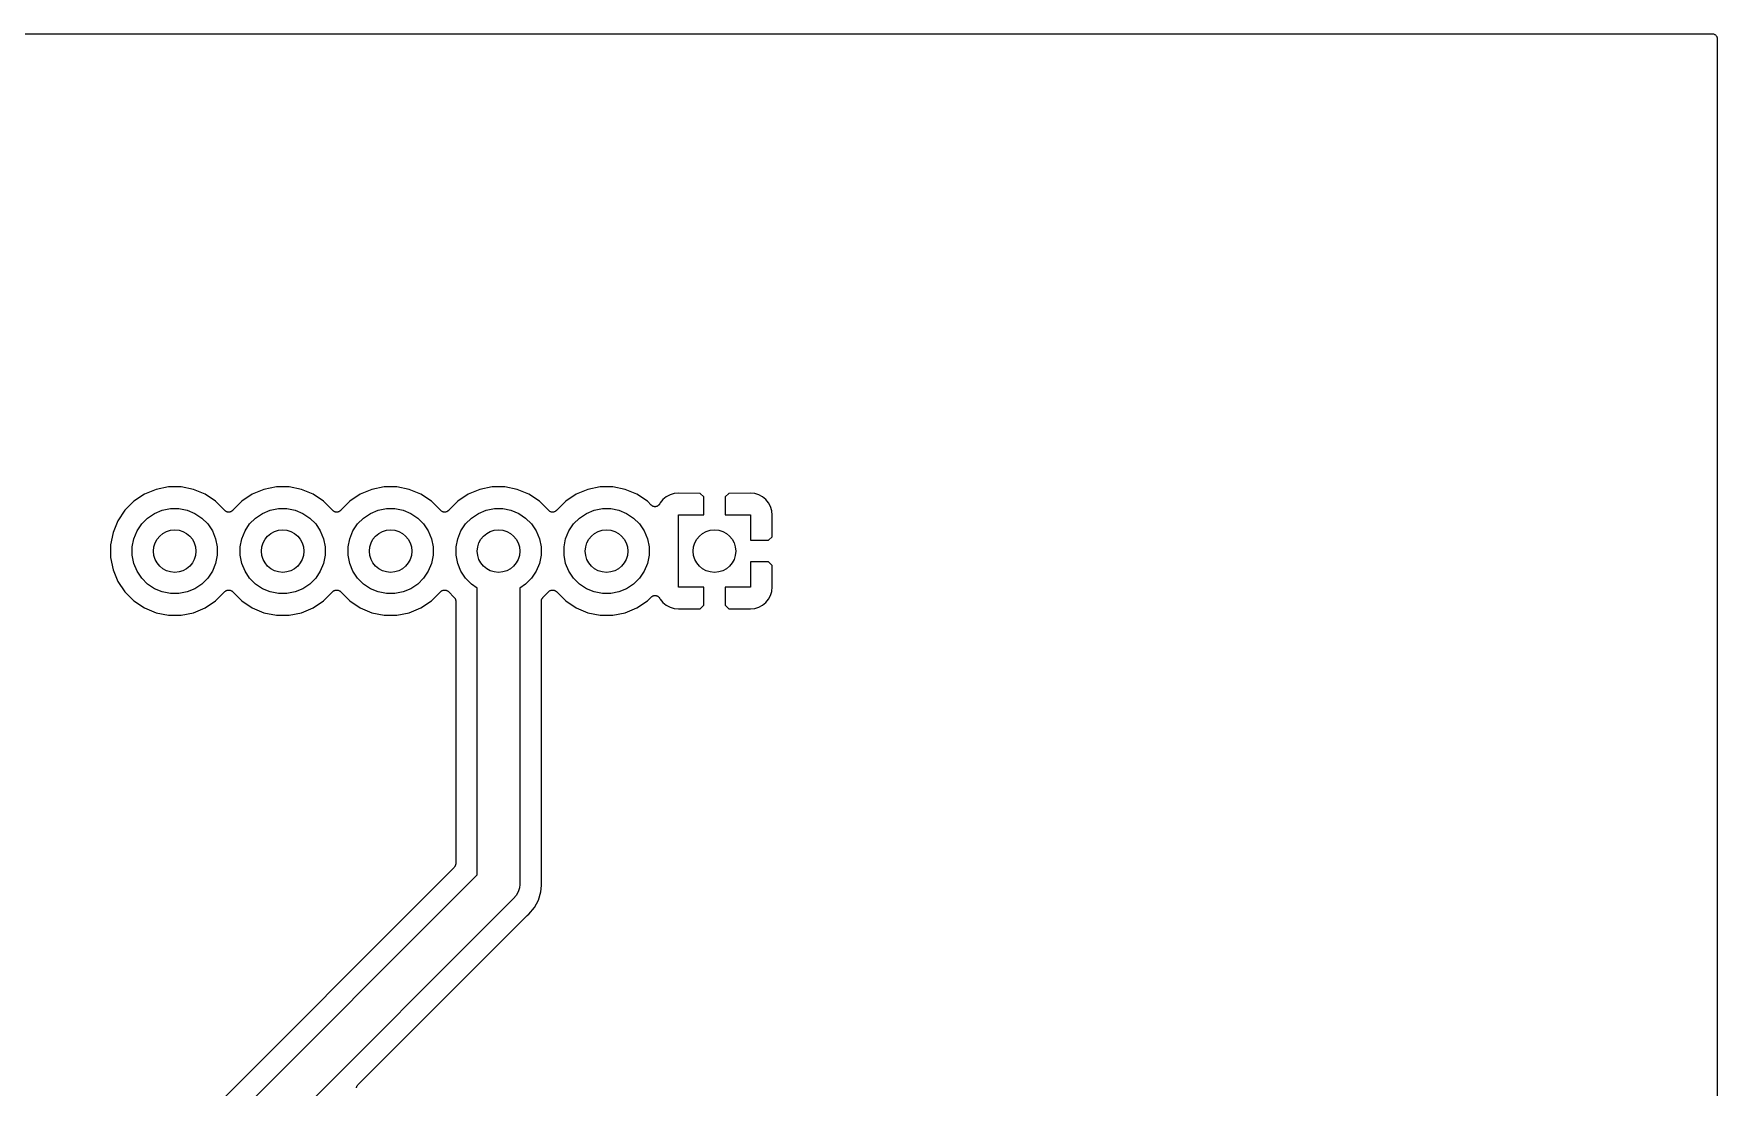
# Model space of a CAD drawing. Extents: x 191 to 259.8, y -137.9 to -38.6.
# Drawn here: x 220.2 to 259.82, y -63.41 to -38.63 of the extents above; entities that cross this region are included whole.
import ezdxf

# ---------------------------------------------------------------- set-up
doc = ezdxf.new("R2010")
doc.units = 0
doc.layers.add('BLACK', color=7, linetype='CONTINUOUS')

msp = doc.modelspace()

# ---------------------------------------------------------------- linework, layer by layer
at = {"layer": 'BLACK', "linetype": 'CONTINUOUS'}
for p, q in [((191.16, -38.633), (259.69, -38.633)), ((259.69, -38.633), (259.691, -38.633)), ((259.691, -38.633), (259.691, -38.633)), ((259.691, -38.633), (259.691, -38.633)), ((259.691, -38.633), (259.692, -38.633)), ((259.692, -38.633), (259.704, -38.6343)), ((259.704, -38.6343), (259.716, -38.6356)), ((259.716, -38.6356), (259.716, -38.6357)), ((259.716, -38.6357), (259.716, -38.6358)), ((259.716, -38.6358), (259.728, -38.6394)), ((259.728, -38.6394), (259.739, -38.6429)), ((259.739, -38.6429), (259.74, -38.6431)), ((259.74, -38.6431), (259.74, -38.6433)), ((259.74, -38.6433), (259.75, -38.649)), ((259.75, -38.649), (259.761, -38.6547)), ((259.761, -38.6547), (259.761, -38.655)), ((259.761, -38.655), (259.762, -38.6552)), ((259.762, -38.6552), (259.771, -38.6629)), ((259.771, -38.6629), (259.78, -38.6705)), ((259.78, -38.6705), (259.78, -38.6709)), ((259.78, -38.6709), (259.781, -38.6711)), ((259.781, -38.6711), (259.788, -38.6805)), ((259.788, -38.6805), (259.796, -38.6897)), ((259.796, -38.6897), (259.796, -38.6901)), ((259.796, -38.6901), (259.796, -38.6905)), ((259.796, -38.6905), (259.802, -38.7011)), ((259.802, -38.7011), (259.807, -38.7116)), ((259.807, -38.7116), (259.808, -38.712)), ((259.808, -38.712), (259.808, -38.7124)), ((259.808, -38.7124), (259.811, -38.7239)), ((259.811, -38.7239), (259.815, -38.7353)), ((259.815, -38.7353), (259.815, -38.7358)), ((259.815, -38.7358), (259.815, -38.7362)), ((259.815, -38.7362), (259.816, -38.7481)), ((259.816, -38.7481), (259.817, -38.76)), ((259.817, -38.76), (259.817, -137.77)), ((222.806, -49.4636), (222.559, -49.6287)), ((223.08, -49.35), (222.806, -49.4636)), ((223.371, -49.292), (223.08, -49.35)), ((223.669, -49.292), (223.371, -49.292)), ((223.96, -49.35), (223.669, -49.292)), ((224.234, -49.4636), (223.96, -49.35)), ((224.481, -49.6287), (224.234, -49.4636)), ((225.346, -49.4636), (225.099, -49.6287)), ((225.62, -49.35), (225.346, -49.4636)), ((225.911, -49.292), (225.62, -49.35)), ((226.209, -49.292), (225.911, -49.292)), ((226.5, -49.35), (226.209, -49.292)), ((226.774, -49.4636), (226.5, -49.35)), ((227.021, -49.6287), (226.774, -49.4636)), ((227.886, -49.4636), (227.639, -49.6287)), ((228.16, -49.35), (227.886, -49.4636)), ((228.451, -49.292), (228.16, -49.35)), ((228.749, -49.292), (228.451, -49.292)), ((229.04, -49.35), (228.749, -49.292)), ((229.314, -49.4636), (229.04, -49.35)), ((229.561, -49.6287), (229.314, -49.4636)), ((230.426, -49.4636), (230.179, -49.6287)), ((230.7, -49.35), (230.426, -49.4636)), ((230.991, -49.292), (230.7, -49.35)), ((231.289, -49.292), (230.991, -49.292)), ((231.58, -49.35), (231.289, -49.292)), ((231.854, -49.4636), (231.58, -49.35)), ((232.101, -49.6287), (231.854, -49.4636)), ((232.966, -49.4636), (232.719, -49.6287)), ((233.24, -49.35), (232.966, -49.4636)), ((233.531, -49.292), (233.24, -49.35)), ((233.829, -49.292), (233.531, -49.292)), ((234.12, -49.35), (233.829, -49.292)), ((234.394, -49.4636), (234.12, -49.35)), ((234.641, -49.6287), (234.394, -49.4636)), ((235.175, -49.4784), (235.086, -49.5256)), ((235.27, -49.4494), (235.175, -49.4784)), ((235.376, -49.439), (235.27, -49.4494)), ((235.881, -49.4417), (235.376, -49.439)), ((235.966, -49.5264), (235.881, -49.4417)), ((236.559, -49.4417), (236.474, -49.5264)), ((237.064, -49.439), (236.559, -49.4417)), ((237.17, -49.4493), (237.064, -49.439)), ((237.265, -49.4784), (237.17, -49.4493)), ((237.354, -49.5256), (237.265, -49.4784)), ((222.349, -49.8387), (222.184, -50.0857)), ((222.559, -49.6287), (222.349, -49.8387)), ((222.883, -50.0232), (223.046, -49.9138)), ((223.046, -49.9138), (223.228, -49.8384)), ((223.228, -49.8384), (223.422, -49.8)), ((223.422, -49.8), (223.618, -49.8)), ((223.618, -49.8), (223.812, -49.8384)), ((223.812, -49.8384), (223.994, -49.9138)), ((223.994, -49.9138), (224.157, -50.0232)), ((224.7, -49.8476), (224.481, -49.6287)), ((224.701, -49.848), (224.7, -49.8476)), ((224.701, -49.8485), (224.701, -49.848)), ((224.709, -49.8552), (224.701, -49.8485)), ((224.718, -49.8621), (224.709, -49.8552)), ((224.718, -49.8625), (224.718, -49.8621)), ((224.719, -49.8628), (224.718, -49.8625)), ((224.719, -49.863), (224.719, -49.8628)), ((224.719, -49.8633), (224.719, -49.863)), ((224.72, -49.8636), (224.719, -49.8633)), ((224.72, -49.864), (224.72, -49.8636)), ((224.73, -49.869), (224.72, -49.864)), ((224.739, -49.8742), (224.73, -49.869)), ((224.74, -49.8744), (224.739, -49.8742)), ((224.74, -49.8747), (224.74, -49.8744)), ((224.741, -49.8748), (224.74, -49.8747)), ((224.741, -49.875), (224.741, -49.8748)), ((224.742, -49.8752), (224.741, -49.875)), ((224.742, -49.8755), (224.742, -49.8752)), ((224.753, -49.8785), (224.742, -49.8755)), ((224.763, -49.8818), (224.753, -49.8785)), ((224.764, -49.8819), (224.763, -49.8818)), ((224.764, -49.8821), (224.764, -49.8819)), ((224.765, -49.8822), (224.764, -49.8821)), ((224.764, -49.8821), (224.764, -49.8821)), ((224.765, -49.8823), (224.765, -49.8822)), ((224.766, -49.8825), (224.765, -49.8823)), ((224.777, -49.8835), (224.766, -49.8825)), ((224.787, -49.8847), (224.777, -49.8835)), ((224.788, -49.8847), (224.787, -49.8847)), ((224.789, -49.8847), (224.788, -49.8847)), ((224.79, -49.8847), (224.789, -49.8847)), ((224.789, -49.8847), (224.789, -49.8847)), ((224.791, -49.8848), (224.79, -49.8847)), ((224.79, -49.8847), (224.79, -49.8847)), ((224.801, -49.8837), (224.791, -49.8848)), ((224.812, -49.8828), (224.801, -49.8837)), ((224.813, -49.8826), (224.812, -49.8828)), ((224.814, -49.8825), (224.813, -49.8826)), ((224.813, -49.8826), (224.813, -49.8826)), ((224.815, -49.8823), (224.814, -49.8824)), ((224.814, -49.8824), (224.814, -49.8825)), ((224.826, -49.879), (224.815, -49.8822)), ((224.815, -49.8822), (224.815, -49.8823)), ((224.836, -49.8762), (224.826, -49.879)), ((224.837, -49.8758), (224.836, -49.8762)), ((224.838, -49.8754), (224.837, -49.8757)), ((224.837, -49.8757), (224.837, -49.8758)), ((224.839, -49.8749), (224.838, -49.8751)), ((224.838, -49.8751), (224.838, -49.8753)), ((224.838, -49.8753), (224.838, -49.8754)), ((224.849, -49.8698), (224.839, -49.8749)), ((224.858, -49.865), (224.849, -49.8698)), ((224.859, -49.8645), (224.858, -49.865)), ((224.86, -49.8639), (224.859, -49.8643)), ((224.859, -49.8643), (224.859, -49.8645)), ((224.861, -49.8631), (224.86, -49.8634)), ((224.86, -49.8634), (224.86, -49.8638)), ((224.86, -49.8638), (224.86, -49.8639)), ((224.869, -49.8563), (224.861, -49.8631)), ((224.878, -49.8497), (224.869, -49.8563)), ((224.879, -49.8488), (224.878, -49.8492)), ((224.878, -49.8492), (224.878, -49.8497)), ((224.88, -49.8476), (224.879, -49.8488)), ((225.099, -49.6287), (224.88, -49.8473)), ((224.88, -49.8473), (224.88, -49.8473)), ((224.88, -49.8473), (224.88, -49.8473)), ((224.88, -49.8473), (224.88, -49.8476)), ((225.423, -50.0232), (225.586, -49.9138)), ((225.586, -49.9138), (225.768, -49.8384)), ((225.768, -49.8384), (225.962, -49.8)), ((225.962, -49.8), (226.158, -49.8)), ((226.158, -49.8), (226.352, -49.8384)), ((226.352, -49.8384), (226.534, -49.9138)), ((226.534, -49.9138), (226.697, -50.0232)), ((227.24, -49.8476), (227.021, -49.6287)), ((227.241, -49.848), (227.24, -49.8476)), ((227.241, -49.8485), (227.241, -49.848)), ((227.249, -49.8552), (227.241, -49.8485)), ((227.258, -49.8621), (227.249, -49.8552)), ((227.258, -49.8625), (227.258, -49.8621)), ((227.259, -49.8628), (227.258, -49.8625)), ((227.259, -49.863), (227.259, -49.8628)), ((227.259, -49.8633), (227.259, -49.863)), ((227.26, -49.8636), (227.259, -49.8633)), ((227.26, -49.864), (227.26, -49.8636)), ((227.27, -49.869), (227.26, -49.864)), ((227.279, -49.8742), (227.27, -49.869)), ((227.28, -49.8744), (227.279, -49.8742)), ((227.28, -49.8747), (227.28, -49.8744)), ((227.281, -49.8748), (227.28, -49.8747)), ((227.281, -49.875), (227.281, -49.8748)), ((227.282, -49.8752), (227.281, -49.875)), ((227.282, -49.8755), (227.282, -49.8752)), ((227.293, -49.8785), (227.282, -49.8755)), ((227.303, -49.8818), (227.293, -49.8785)), ((227.304, -49.8819), (227.303, -49.8818)), ((227.304, -49.8821), (227.304, -49.8819)), ((227.305, -49.8822), (227.304, -49.8821)), ((227.304, -49.8821), (227.304, -49.8821)), ((227.305, -49.8823), (227.305, -49.8822)), ((227.306, -49.8825), (227.305, -49.8823)), ((227.317, -49.8835), (227.306, -49.8825)), ((227.327, -49.8847), (227.317, -49.8835)), ((227.328, -49.8847), (227.327, -49.8847)), ((227.329, -49.8847), (227.328, -49.8847)), ((227.33, -49.8847), (227.329, -49.8847)), ((227.329, -49.8847), (227.329, -49.8847)), ((227.331, -49.8848), (227.33, -49.8847)), ((227.33, -49.8847), (227.33, -49.8847)), ((227.341, -49.8837), (227.331, -49.8848)), ((227.352, -49.8828), (227.341, -49.8837)), ((227.353, -49.8826), (227.352, -49.8828)), ((227.354, -49.8825), (227.353, -49.8826)), ((227.353, -49.8826), (227.353, -49.8826)), ((227.355, -49.8823), (227.354, -49.8824)), ((227.354, -49.8824), (227.354, -49.8825)), ((227.366, -49.879), (227.355, -49.8822)), ((227.355, -49.8822), (227.355, -49.8823)), ((227.376, -49.8762), (227.366, -49.879)), ((227.377, -49.8758), (227.376, -49.8762)), ((227.378, -49.8754), (227.377, -49.8757)), ((227.377, -49.8757), (227.377, -49.8758)), ((227.379, -49.8749), (227.378, -49.8751)), ((227.378, -49.8751), (227.378, -49.8753)), ((227.378, -49.8753), (227.378, -49.8754)), ((227.389, -49.8698), (227.379, -49.8749)), ((227.398, -49.865), (227.389, -49.8698)), ((227.399, -49.8645), (227.398, -49.865)), ((227.4, -49.8639), (227.399, -49.8643)), ((227.399, -49.8643), (227.399, -49.8645)), ((227.401, -49.8631), (227.4, -49.8634)), ((227.4, -49.8634), (227.4, -49.8638)), ((227.4, -49.8638), (227.4, -49.8639)), ((227.409, -49.8563), (227.401, -49.8631)), ((227.418, -49.8497), (227.409, -49.8563)), ((227.419, -49.8488), (227.418, -49.8492)), ((227.418, -49.8492), (227.418, -49.8497)), ((227.42, -49.8476), (227.419, -49.8488)), ((227.639, -49.6287), (227.42, -49.8473)), ((227.42, -49.8473), (227.42, -49.8473)), ((227.42, -49.8473), (227.42, -49.8473)), ((227.42, -49.8473), (227.42, -49.8476)), ((227.963, -50.0232), (228.126, -49.9138)), ((228.126, -49.9138), (228.308, -49.8384)), ((228.308, -49.8384), (228.502, -49.8)), ((228.502, -49.8), (228.698, -49.8)), ((228.698, -49.8), (228.892, -49.8384)), ((228.892, -49.8384), (229.074, -49.9138)), ((229.074, -49.9138), (229.237, -50.0232)), ((229.78, -49.8476), (229.561, -49.6287)), ((229.781, -49.848), (229.78, -49.8476)), ((229.781, -49.8485), (229.781, -49.848)), ((229.789, -49.8552), (229.781, -49.8485)), ((229.798, -49.8621), (229.789, -49.8552)), ((229.798, -49.8625), (229.798, -49.8621)), ((229.799, -49.8628), (229.798, -49.8625)), ((229.799, -49.863), (229.799, -49.8628)), ((229.799, -49.8633), (229.799, -49.863)), ((229.8, -49.8636), (229.799, -49.8633)), ((229.8, -49.864), (229.8, -49.8636)), ((229.81, -49.869), (229.8, -49.864)), ((229.819, -49.8742), (229.81, -49.869)), ((229.82, -49.8744), (229.819, -49.8742)), ((229.82, -49.8747), (229.82, -49.8744)), ((229.821, -49.8748), (229.82, -49.8747)), ((229.821, -49.875), (229.821, -49.8748)), ((229.822, -49.8752), (229.821, -49.875)), ((229.822, -49.8755), (229.822, -49.8752)), ((229.833, -49.8785), (229.822, -49.8755)), ((229.843, -49.8818), (229.833, -49.8785)), ((229.844, -49.8819), (229.843, -49.8818)), ((229.844, -49.8821), (229.844, -49.8819)), ((229.845, -49.8822), (229.844, -49.8821)), ((229.844, -49.8821), (229.844, -49.8821)), ((229.845, -49.8823), (229.845, -49.8822)), ((229.846, -49.8825), (229.845, -49.8823)), ((229.857, -49.8835), (229.846, -49.8825)), ((229.867, -49.8847), (229.857, -49.8835)), ((229.868, -49.8847), (229.867, -49.8847)), ((229.869, -49.8847), (229.868, -49.8847)), ((229.87, -49.8847), (229.869, -49.8847)), ((229.869, -49.8847), (229.869, -49.8847)), ((229.871, -49.8848), (229.87, -49.8847)), ((229.87, -49.8847), (229.87, -49.8847)), ((229.881, -49.8837), (229.871, -49.8848)), ((229.892, -49.8828), (229.881, -49.8837)), ((229.893, -49.8826), (229.892, -49.8828)), ((229.894, -49.8825), (229.893, -49.8826)), ((229.893, -49.8826), (229.893, -49.8826)), ((229.895, -49.8823), (229.894, -49.8824)), ((229.894, -49.8824), (229.894, -49.8825)), ((229.906, -49.879), (229.895, -49.8822)), ((229.895, -49.8822), (229.895, -49.8823)), ((229.916, -49.8762), (229.906, -49.879)), ((229.917, -49.8758), (229.916, -49.8762)), ((229.918, -49.8754), (229.917, -49.8757)), ((229.917, -49.8757), (229.917, -49.8758)), ((229.919, -49.8749), (229.918, -49.8751)), ((229.918, -49.8751), (229.918, -49.8753)), ((229.918, -49.8753), (229.918, -49.8754)), ((229.929, -49.8698), (229.919, -49.8749)), ((229.938, -49.865), (229.929, -49.8698)), ((229.939, -49.8645), (229.938, -49.865)), ((229.94, -49.8639), (229.939, -49.8643)), ((229.939, -49.8643), (229.939, -49.8645)), ((229.941, -49.8631), (229.94, -49.8634)), ((229.94, -49.8634), (229.94, -49.8638)), ((229.94, -49.8638), (229.94, -49.8639)), ((229.949, -49.8563), (229.941, -49.8631)), ((229.958, -49.8497), (229.949, -49.8563)), ((229.959, -49.8488), (229.958, -49.8492)), ((229.958, -49.8492), (229.958, -49.8497)), ((229.96, -49.8476), (229.959, -49.8488)), ((230.179, -49.6287), (229.96, -49.8473)), ((229.96, -49.8473), (229.96, -49.8473)), ((229.96, -49.8473), (229.96, -49.8473)), ((229.96, -49.8473), (229.96, -49.8476)), ((230.503, -50.0232), (230.666, -49.9138)), ((230.666, -49.9138), (230.848, -49.8384)), ((230.848, -49.8384), (231.042, -49.8)), ((231.042, -49.8), (231.238, -49.8)), ((231.238, -49.8), (231.432, -49.8384)), ((231.432, -49.8384), (231.614, -49.9138)), ((231.614, -49.9138), (231.777, -50.0232)), ((232.32, -49.8476), (232.101, -49.6287)), ((232.321, -49.848), (232.32, -49.8476)), ((232.321, -49.8485), (232.321, -49.848)), ((232.329, -49.8552), (232.321, -49.8485)), ((232.338, -49.8621), (232.329, -49.8552)), ((232.338, -49.8625), (232.338, -49.8621)), ((232.339, -49.8628), (232.338, -49.8625)), ((232.339, -49.863), (232.339, -49.8628)), ((232.339, -49.8633), (232.339, -49.863)), ((232.34, -49.8636), (232.339, -49.8633)), ((232.34, -49.864), (232.34, -49.8636)), ((232.35, -49.869), (232.34, -49.864)), ((232.359, -49.8742), (232.35, -49.869)), ((232.36, -49.8744), (232.359, -49.8742)), ((232.36, -49.8747), (232.36, -49.8744)), ((232.361, -49.8748), (232.36, -49.8747)), ((232.361, -49.875), (232.361, -49.8748)), ((232.362, -49.8752), (232.361, -49.875)), ((232.362, -49.8755), (232.362, -49.8752)), ((232.373, -49.8785), (232.362, -49.8755)), ((232.383, -49.8818), (232.373, -49.8785)), ((232.384, -49.8819), (232.383, -49.8818)), ((232.384, -49.8821), (232.384, -49.8819)), ((232.385, -49.8822), (232.384, -49.8821)), ((232.384, -49.8821), (232.384, -49.8821)), ((232.385, -49.8823), (232.385, -49.8822)), ((232.386, -49.8825), (232.385, -49.8823)), ((232.397, -49.8835), (232.386, -49.8825)), ((232.407, -49.8847), (232.397, -49.8835)), ((232.408, -49.8847), (232.407, -49.8847)), ((232.409, -49.8847), (232.408, -49.8847)), ((232.41, -49.8847), (232.409, -49.8847)), ((232.409, -49.8847), (232.409, -49.8847)), ((232.411, -49.8848), (232.41, -49.8847)), ((232.41, -49.8847), (232.41, -49.8847)), ((232.421, -49.8837), (232.411, -49.8848)), ((232.432, -49.8828), (232.421, -49.8837)), ((232.433, -49.8826), (232.432, -49.8828)), ((232.434, -49.8825), (232.433, -49.8826)), ((232.433, -49.8826), (232.433, -49.8826)), ((232.435, -49.8823), (232.434, -49.8824)), ((232.434, -49.8824), (232.434, -49.8825)), ((232.446, -49.879), (232.435, -49.8822)), ((232.435, -49.8822), (232.435, -49.8823)), ((232.456, -49.8762), (232.446, -49.879)), ((232.457, -49.8758), (232.456, -49.8762)), ((232.458, -49.8754), (232.457, -49.8757)), ((232.457, -49.8757), (232.457, -49.8758)), ((232.459, -49.8749), (232.458, -49.8751)), ((232.458, -49.8751), (232.458, -49.8753)), ((232.458, -49.8753), (232.458, -49.8754)), ((232.469, -49.8698), (232.459, -49.8749)), ((232.478, -49.865), (232.469, -49.8698)), ((232.479, -49.8645), (232.478, -49.865)), ((232.48, -49.8639), (232.479, -49.8643)), ((232.479, -49.8643), (232.479, -49.8645)), ((232.481, -49.8631), (232.48, -49.8634)), ((232.48, -49.8634), (232.48, -49.8638)), ((232.48, -49.8638), (232.48, -49.8639)), ((232.489, -49.8563), (232.481, -49.8631)), ((232.498, -49.8497), (232.489, -49.8563)), ((232.499, -49.8488), (232.498, -49.8492)), ((232.498, -49.8492), (232.498, -49.8497)), ((232.5, -49.8476), (232.499, -49.8488)), ((232.719, -49.6287), (232.5, -49.8473)), ((232.5, -49.8473), (232.5, -49.8473)), ((232.5, -49.8473), (232.5, -49.8473)), ((232.5, -49.8473), (232.5, -49.8476)), ((233.043, -50.0232), (233.206, -49.9138)), ((233.206, -49.9138), (233.388, -49.8384)), ((233.388, -49.8384), (233.582, -49.8)), ((233.582, -49.8), (233.778, -49.8)), ((233.778, -49.8), (233.972, -49.8384)), ((233.972, -49.8384), (234.154, -49.9138)), ((234.154, -49.9138), (234.317, -50.0232)), ((234.732, -49.719), (234.641, -49.6287)), ((234.736, -49.7227), (234.732, -49.719)), ((234.74, -49.7269), (234.736, -49.7227)), ((234.746, -49.7306), (234.74, -49.7269)), ((234.751, -49.7347), (234.746, -49.7306)), ((234.756, -49.7375), (234.751, -49.7347)), ((234.761, -49.7408), (234.756, -49.7375)), ((234.767, -49.7434), (234.761, -49.7408)), ((234.773, -49.7465), (234.767, -49.7434)), ((234.778, -49.7482), (234.773, -49.7465)), ((234.784, -49.7504), (234.778, -49.7482)), ((234.79, -49.7518), (234.784, -49.7504)), ((234.796, -49.7537), (234.79, -49.7518)), ((234.802, -49.7543), (234.796, -49.7537)), ((234.808, -49.7555), (234.802, -49.7543)), ((234.814, -49.7555), (234.808, -49.7555)), ((234.821, -49.7562), (234.814, -49.7555)), ((234.827, -49.7557), (234.821, -49.7562)), ((234.833, -49.7557), (234.827, -49.7557)), ((234.839, -49.7545), (234.833, -49.7557)), ((234.846, -49.7539), (234.839, -49.7545)), ((234.851, -49.7522), (234.846, -49.7539)), ((234.857, -49.7511), (234.851, -49.7522)), ((234.863, -49.7487), (234.857, -49.7511)), ((234.869, -49.7468), (234.863, -49.7487)), ((234.875, -49.7441), (234.869, -49.7468)), ((234.88, -49.7419), (234.875, -49.7441)), ((234.886, -49.7383), (234.88, -49.7419)), ((234.891, -49.7352), (234.886, -49.7383)), ((234.896, -49.7316), (234.891, -49.7352)), ((234.901, -49.7284), (234.896, -49.7316)), ((234.906, -49.7238), (234.901, -49.7284)), ((234.911, -49.7196), (234.906, -49.7238)), ((234.914, -49.7151), (234.911, -49.7196)), ((234.919, -49.7111), (234.914, -49.7151)), ((234.922, -49.7056), (234.919, -49.7111)), ((234.926, -49.7006), (234.922, -49.7056)), ((234.929, -49.6955), (234.926, -49.7006)), ((234.933, -49.6906), (234.929, -49.6955)), ((234.946, -49.6664), (234.933, -49.6891)), ((234.933, -49.6891), (234.933, -49.6906)), ((235.009, -49.5891), (234.946, -49.6664)), ((235.086, -49.5256), (235.009, -49.5891)), ((235.966, -49.95), (235.966, -49.5264)), ((236.474, -49.5264), (236.474, -49.95)), ((237.431, -49.5891), (237.354, -49.5256)), ((237.494, -49.6664), (237.431, -49.5891)), ((237.542, -49.7547), (237.494, -49.6664)), ((237.571, -49.8504), (237.542, -49.7547)), ((237.581, -49.9559), (237.571, -49.8504)), ((222.184, -50.0857), (222.07, -50.3601)), ((222.634, -50.3263), (222.743, -50.1625)), ((222.743, -50.1625), (222.883, -50.0232)), ((224.157, -50.0232), (224.297, -50.1625)), ((224.297, -50.1625), (224.406, -50.3263)), ((225.174, -50.3263), (225.283, -50.1625)), ((225.283, -50.1625), (225.423, -50.0232)), ((226.697, -50.0232), (226.837, -50.1625)), ((226.837, -50.1625), (226.946, -50.3263)), ((227.714, -50.3263), (227.823, -50.1625)), ((227.823, -50.1625), (227.963, -50.0232)), ((229.237, -50.0232), (229.377, -50.1625)), ((229.377, -50.1625), (229.486, -50.3263)), ((230.254, -50.3263), (230.363, -50.1625)), ((230.363, -50.1625), (230.503, -50.0232)), ((231.777, -50.0232), (231.917, -50.1625)), ((231.917, -50.1625), (232.026, -50.3263)), ((232.794, -50.3263), (232.903, -50.1625)), ((232.903, -50.1625), (233.043, -50.0232)), ((234.317, -50.0232), (234.457, -50.1625)), ((234.457, -50.1625), (234.566, -50.3263)), ((235.37, -51.65), (235.37, -49.95)), ((235.37, -49.95), (235.966, -49.95)), ((236.474, -49.95), (237.07, -49.95)), ((237.07, -49.95), (237.07, -50.546)), ((237.578, -50.4614), (237.581, -49.9559)), ((222.07, -50.3601), (222.012, -50.6515)), ((222.012, -50.6515), (222.012, -50.9485)), ((222.52, -50.7015), (222.558, -50.5083)), ((222.52, -50.8985), (222.52, -50.7015)), ((222.558, -50.5083), (222.634, -50.3263)), ((224.406, -50.3263), (224.482, -50.5083)), ((224.482, -50.5083), (224.52, -50.7015)), ((224.52, -50.7015), (224.52, -50.8985)), ((225.06, -50.7015), (225.098, -50.5083)), ((225.06, -50.8985), (225.06, -50.7015)), ((225.098, -50.5083), (225.174, -50.3263)), ((226.946, -50.3263), (227.022, -50.5083)), ((227.022, -50.5083), (227.06, -50.7015)), ((227.06, -50.7015), (227.06, -50.8985)), ((227.6, -50.7015), (227.638, -50.5083)), ((227.6, -50.8985), (227.6, -50.7015)), ((227.638, -50.5083), (227.714, -50.3263)), ((229.486, -50.3263), (229.562, -50.5083)), ((229.562, -50.5083), (229.6, -50.7015)), ((229.6, -50.7015), (229.6, -50.8985)), ((230.14, -50.7015), (230.178, -50.5083)), ((230.14, -50.8985), (230.14, -50.7015)), ((230.178, -50.5083), (230.254, -50.3263)), ((232.026, -50.3263), (232.102, -50.5083)), ((232.102, -50.5083), (232.14, -50.7015)), ((232.14, -50.7015), (232.14, -50.8985)), ((232.68, -50.7015), (232.718, -50.5083)), ((232.68, -50.8985), (232.68, -50.7015)), ((232.718, -50.5083), (232.794, -50.3263)), ((234.566, -50.3263), (234.642, -50.5083)), ((234.642, -50.5083), (234.68, -50.7015)), ((234.68, -50.7015), (234.68, -50.8985)), ((237.07, -50.546), (237.494, -50.546)), ((237.494, -50.546), (237.578, -50.4614)), ((222.012, -50.9485), (222.07, -51.2399)), ((222.558, -51.0917), (222.52, -50.8985)), ((222.634, -51.2737), (222.558, -51.0917)), ((224.482, -51.0917), (224.406, -51.2737)), ((224.52, -50.8985), (224.482, -51.0917)), ((225.098, -51.0917), (225.06, -50.8985)), ((225.174, -51.2737), (225.098, -51.0917)), ((227.022, -51.0917), (226.946, -51.2737)), ((227.06, -50.8985), (227.022, -51.0917)), ((227.638, -51.0917), (227.6, -50.8985)), ((227.714, -51.2737), (227.638, -51.0917)), ((229.562, -51.0917), (229.486, -51.2737)), ((229.6, -50.8985), (229.562, -51.0917)), ((230.178, -51.0917), (230.14, -50.8985)), ((230.254, -51.2737), (230.178, -51.0917)), ((232.102, -51.0917), (232.026, -51.2737)), ((232.14, -50.8985), (232.102, -51.0917)), ((232.718, -51.0917), (232.68, -50.8985)), ((232.794, -51.2737), (232.718, -51.0917)), ((234.642, -51.0917), (234.566, -51.2737)), ((234.68, -50.8985), (234.642, -51.0917)), ((237.07, -51.054), (237.07, -51.65)), ((237.494, -51.054), (237.07, -51.054)), ((237.578, -51.1386), (237.494, -51.054)), ((222.07, -51.2399), (222.184, -51.5143)), ((222.743, -51.4375), (222.634, -51.2737)), ((222.883, -51.5768), (222.743, -51.4375)), ((224.297, -51.4375), (224.157, -51.5768)), ((224.406, -51.2737), (224.297, -51.4375)), ((225.283, -51.4375), (225.174, -51.2737)), ((225.423, -51.5768), (225.283, -51.4375)), ((226.837, -51.4375), (226.697, -51.5768)), ((226.946, -51.2737), (226.837, -51.4375)), ((227.823, -51.4375), (227.714, -51.2737)), ((227.963, -51.5768), (227.823, -51.4375)), ((229.377, -51.4375), (229.237, -51.5768)), ((229.486, -51.2737), (229.377, -51.4375)), ((230.363, -51.4375), (230.254, -51.2737)), ((230.503, -51.5768), (230.363, -51.4375)), ((231.917, -51.4375), (231.777, -51.5768)), ((232.026, -51.2737), (231.917, -51.4375)), ((232.903, -51.4375), (232.794, -51.2737)), ((233.043, -51.5768), (232.903, -51.4375)), ((234.457, -51.4375), (234.317, -51.5768)), ((234.566, -51.2737), (234.457, -51.4375)), ((237.581, -51.6441), (237.578, -51.1386)), ((222.184, -51.5143), (222.349, -51.7613)), ((222.349, -51.7613), (222.559, -51.9713)), ((223.046, -51.6862), (222.883, -51.5768)), ((223.228, -51.7616), (223.046, -51.6862)), ((223.422, -51.8), (223.228, -51.7616)), ((223.618, -51.8), (223.422, -51.8)), ((223.812, -51.7616), (223.618, -51.8)), ((223.994, -51.6862), (223.812, -51.7616)), ((224.157, -51.5768), (223.994, -51.6862)), ((224.481, -51.9713), (224.7, -51.7527)), ((224.7, -51.7524), (224.701, -51.7512)), ((224.7, -51.7527), (224.7, -51.7524)), ((224.7, -51.7527), (224.7, -51.7527)), ((224.7, -51.7527), (224.7, -51.7527)), ((224.701, -51.7512), (224.702, -51.7508)), ((224.702, -51.7503), (224.711, -51.7437)), ((224.702, -51.7508), (224.702, -51.7503)), ((224.711, -51.7437), (224.719, -51.7369)), ((224.719, -51.7369), (224.72, -51.7366)), ((224.72, -51.7361), (224.721, -51.7357)), ((224.72, -51.7362), (224.72, -51.7361)), ((224.72, -51.7366), (224.72, -51.7362)), ((224.721, -51.7355), (224.722, -51.735)), ((224.721, -51.7357), (224.721, -51.7355)), ((224.722, -51.735), (224.731, -51.7302)), ((224.731, -51.7302), (224.741, -51.7251)), ((224.741, -51.7251), (224.742, -51.7249)), ((224.742, -51.7246), (224.743, -51.7243)), ((224.742, -51.7247), (224.742, -51.7246)), ((224.742, -51.7249), (224.742, -51.7247)), ((224.743, -51.7242), (224.744, -51.7238)), ((224.743, -51.7243), (224.743, -51.7242)), ((224.744, -51.7238), (224.754, -51.721)), ((224.754, -51.721), (224.765, -51.7178)), ((224.765, -51.7177), (224.766, -51.7176)), ((224.765, -51.7178), (224.765, -51.7177)), ((224.766, -51.7175), (224.767, -51.7174)), ((224.766, -51.7176), (224.766, -51.7175)), ((224.767, -51.7174), (224.768, -51.7172)), ((224.767, -51.7174), (224.767, -51.7174)), ((224.768, -51.7172), (224.779, -51.7163)), ((224.779, -51.7163), (224.789, -51.7152)), ((224.789, -51.7152), (224.79, -51.7153)), ((224.79, -51.7153), (224.79, -51.7153)), ((224.79, -51.7153), (224.791, -51.7153)), ((224.791, -51.7153), (224.791, -51.7153)), ((224.791, -51.7153), (224.792, -51.7153)), ((224.792, -51.7153), (224.793, -51.7153)), ((224.793, -51.7153), (224.803, -51.7165)), ((224.803, -51.7165), (224.814, -51.7175)), ((224.814, -51.7175), (224.815, -51.7177)), ((224.815, -51.7177), (224.815, -51.7178)), ((224.815, -51.7178), (224.816, -51.7179)), ((224.816, -51.7179), (224.816, -51.7179)), ((224.816, -51.7179), (224.816, -51.7181)), ((224.816, -51.7181), (224.817, -51.7182)), ((224.817, -51.7182), (224.827, -51.7215)), ((224.827, -51.7215), (224.838, -51.7245)), ((224.838, -51.7245), (224.838, -51.7248)), ((224.838, -51.7248), (224.839, -51.725)), ((224.839, -51.725), (224.839, -51.7252)), ((224.839, -51.7252), (224.84, -51.7253)), ((224.84, -51.7253), (224.84, -51.7256)), ((224.84, -51.7256), (224.841, -51.7258)), ((224.841, -51.7258), (224.85, -51.731)), ((224.85, -51.731), (224.86, -51.736)), ((224.86, -51.736), (224.86, -51.7364)), ((224.86, -51.7364), (224.861, -51.7367)), ((224.861, -51.7367), (224.861, -51.737)), ((224.861, -51.737), (224.861, -51.7372)), ((224.861, -51.7372), (224.862, -51.7375)), ((224.862, -51.7375), (224.862, -51.7379)), ((224.862, -51.7379), (224.871, -51.7448)), ((224.871, -51.7448), (224.879, -51.7515)), ((224.879, -51.7515), (224.879, -51.752)), ((224.879, -51.752), (224.88, -51.7524)), ((224.88, -51.7524), (225.099, -51.9713)), ((225.586, -51.6862), (225.423, -51.5768)), ((225.768, -51.7616), (225.586, -51.6862)), ((225.962, -51.8), (225.768, -51.7616)), ((226.158, -51.8), (225.962, -51.8)), ((226.352, -51.7616), (226.158, -51.8)), ((226.534, -51.6862), (226.352, -51.7616)), ((226.697, -51.5768), (226.534, -51.6862)), ((227.021, -51.9713), (227.24, -51.7527)), ((227.24, -51.7524), (227.241, -51.7512)), ((227.24, -51.7527), (227.24, -51.7524)), ((227.24, -51.7527), (227.24, -51.7527)), ((227.24, -51.7527), (227.24, -51.7527)), ((227.241, -51.7512), (227.242, -51.7508)), ((227.242, -51.7503), (227.251, -51.7437)), ((227.242, -51.7508), (227.242, -51.7503)), ((227.251, -51.7437), (227.259, -51.7369)), ((227.259, -51.7369), (227.26, -51.7366)), ((227.26, -51.7361), (227.261, -51.7357)), ((227.26, -51.7362), (227.26, -51.7361)), ((227.26, -51.7366), (227.26, -51.7362)), ((227.261, -51.7355), (227.262, -51.735)), ((227.261, -51.7357), (227.261, -51.7355)), ((227.262, -51.735), (227.271, -51.7302)), ((227.271, -51.7302), (227.281, -51.7251)), ((227.281, -51.7251), (227.282, -51.7249)), ((227.282, -51.7246), (227.283, -51.7243)), ((227.282, -51.7247), (227.282, -51.7246)), ((227.282, -51.7249), (227.282, -51.7247)), ((227.283, -51.7242), (227.284, -51.7238)), ((227.283, -51.7243), (227.283, -51.7242)), ((227.284, -51.7238), (227.294, -51.721)), ((227.294, -51.721), (227.305, -51.7178)), ((227.305, -51.7177), (227.306, -51.7176)), ((227.305, -51.7178), (227.305, -51.7177)), ((227.306, -51.7175), (227.307, -51.7174)), ((227.306, -51.7176), (227.306, -51.7175)), ((227.307, -51.7174), (227.308, -51.7172)), ((227.307, -51.7174), (227.307, -51.7174)), ((227.308, -51.7172), (227.319, -51.7163)), ((227.319, -51.7163), (227.329, -51.7152)), ((227.329, -51.7152), (227.33, -51.7153)), ((227.33, -51.7153), (227.33, -51.7153)), ((227.33, -51.7153), (227.331, -51.7153)), ((227.331, -51.7153), (227.331, -51.7153)), ((227.331, -51.7153), (227.332, -51.7153)), ((227.332, -51.7153), (227.333, -51.7153)), ((227.333, -51.7153), (227.343, -51.7165)), ((227.343, -51.7165), (227.354, -51.7175)), ((227.354, -51.7175), (227.355, -51.7177)), ((227.355, -51.7177), (227.355, -51.7178)), ((227.355, -51.7178), (227.356, -51.7179)), ((227.356, -51.7179), (227.356, -51.7179)), ((227.356, -51.7179), (227.356, -51.7181)), ((227.356, -51.7181), (227.357, -51.7182)), ((227.357, -51.7182), (227.367, -51.7215)), ((227.367, -51.7215), (227.378, -51.7245)), ((227.378, -51.7245), (227.378, -51.7248)), ((227.378, -51.7248), (227.379, -51.725)), ((227.379, -51.725), (227.379, -51.7252)), ((227.379, -51.7252), (227.38, -51.7253)), ((227.38, -51.7253), (227.38, -51.7256)), ((227.38, -51.7256), (227.381, -51.7258)), ((227.381, -51.7258), (227.39, -51.731)), ((227.39, -51.731), (227.4, -51.736)), ((227.4, -51.736), (227.4, -51.7364)), ((227.4, -51.7364), (227.401, -51.7367)), ((227.401, -51.7367), (227.401, -51.737)), ((227.401, -51.737), (227.401, -51.7372)), ((227.401, -51.7372), (227.402, -51.7375)), ((227.402, -51.7375), (227.402, -51.7379)), ((227.402, -51.7379), (227.411, -51.7448)), ((227.411, -51.7448), (227.419, -51.7515)), ((227.419, -51.7515), (227.419, -51.752)), ((227.419, -51.752), (227.42, -51.7524)), ((227.42, -51.7524), (227.639, -51.9713)), ((228.126, -51.6862), (227.963, -51.5768)), ((228.308, -51.7616), (228.126, -51.6862)), ((228.502, -51.8), (228.308, -51.7616)), ((228.698, -51.8), (228.502, -51.8)), ((228.892, -51.7616), (228.698, -51.8)), ((229.074, -51.6862), (228.892, -51.7616)), ((229.237, -51.5768), (229.074, -51.6862)), ((229.561, -51.9713), (229.78, -51.7527)), ((229.78, -51.7524), (229.781, -51.7512)), ((229.78, -51.7527), (229.78, -51.7524)), ((229.78, -51.7527), (229.78, -51.7527)), ((229.78, -51.7527), (229.78, -51.7527)), ((229.781, -51.7512), (229.782, -51.7508)), ((229.782, -51.7503), (229.791, -51.7437)), ((229.782, -51.7508), (229.782, -51.7503)), ((229.791, -51.7437), (229.799, -51.7369)), ((229.799, -51.7369), (229.8, -51.7366)), ((229.8, -51.7361), (229.801, -51.7357)), ((229.8, -51.7362), (229.8, -51.7361)), ((229.8, -51.7366), (229.8, -51.7362)), ((229.801, -51.7355), (229.802, -51.735)), ((229.801, -51.7357), (229.801, -51.7355)), ((229.802, -51.735), (229.811, -51.7302)), ((229.811, -51.7302), (229.821, -51.7251)), ((229.821, -51.7251), (229.822, -51.7249)), ((229.822, -51.7246), (229.823, -51.7243)), ((229.822, -51.7247), (229.822, -51.7246)), ((229.822, -51.7249), (229.822, -51.7247)), ((229.823, -51.7242), (229.824, -51.7238)), ((229.823, -51.7243), (229.823, -51.7242)), ((229.824, -51.7238), (229.834, -51.721)), ((229.834, -51.721), (229.845, -51.7178)), ((229.845, -51.7177), (229.846, -51.7176)), ((229.845, -51.7178), (229.845, -51.7177)), ((229.846, -51.7175), (229.847, -51.7174)), ((229.846, -51.7176), (229.846, -51.7175)), ((229.847, -51.7174), (229.848, -51.7172)), ((229.847, -51.7174), (229.847, -51.7174)), ((229.848, -51.7172), (229.859, -51.7163)), ((229.859, -51.7163), (229.869, -51.7152)), ((229.869, -51.7152), (229.87, -51.7153)), ((229.87, -51.7153), (229.87, -51.7153)), ((229.87, -51.7153), (229.871, -51.7153)), ((229.871, -51.7153), (229.871, -51.7153)), ((229.871, -51.7153), (229.872, -51.7153)), ((229.872, -51.7153), (229.873, -51.7153)), ((229.873, -51.7153), (229.883, -51.7165)), ((229.883, -51.7165), (229.894, -51.7175)), ((229.894, -51.7175), (229.895, -51.7177)), ((229.895, -51.7177), (229.895, -51.7178)), ((229.895, -51.7178), (229.896, -51.7179)), ((229.896, -51.7179), (229.896, -51.7179)), ((229.896, -51.7179), (229.896, -51.7181)), ((229.896, -51.7181), (229.897, -51.7182)), ((229.897, -51.7182), (229.907, -51.7215)), ((229.907, -51.7215), (229.918, -51.7245)), ((229.918, -51.7245), (229.918, -51.7248)), ((229.918, -51.7248), (229.919, -51.725)), ((229.919, -51.725), (229.919, -51.7252)), ((229.919, -51.7252), (229.92, -51.7253)), ((229.92, -51.7253), (229.92, -51.7256)), ((229.92, -51.7256), (229.921, -51.7258)), ((229.921, -51.7258), (229.93, -51.731)), ((229.93, -51.731), (229.94, -51.736)), ((229.94, -51.736), (229.94, -51.7364)), ((229.94, -51.7364), (229.941, -51.7367)), ((229.941, -51.7367), (229.941, -51.737)), ((229.941, -51.737), (229.941, -51.7372)), ((229.941, -51.7372), (229.942, -51.7375)), ((229.942, -51.7375), (229.942, -51.7379)), ((229.942, -51.7379), (229.951, -51.7448)), ((229.951, -51.7448), (229.959, -51.7515)), ((229.959, -51.7515), (229.959, -51.752)), ((229.959, -51.752), (229.96, -51.7524)), ((229.96, -51.7524), (230.095, -51.8874)), ((230.095, -51.8874), (230.095, -51.8877)), ((230.095, -51.8877), (230.095, -51.8877)), ((230.095, -51.8877), (230.095, -51.8878)), ((230.095, -51.8878), (230.096, -51.8887)), ((230.096, -51.8887), (230.103, -51.8979)), ((230.64, -51.6686), (230.503, -51.5768)), ((230.64, -58.4109), (230.64, -51.6686)), ((231.777, -51.5768), (231.64, -51.6686)), ((231.64, -51.6686), (231.64, -58.5935)), ((232.17, -51.9055), (232.178, -51.8965)), ((232.178, -51.8965), (232.185, -51.8874)), ((232.185, -51.8874), (232.32, -51.7527)), ((232.32, -51.7524), (232.321, -51.7512)), ((232.32, -51.7527), (232.32, -51.7524)), ((232.32, -51.7527), (232.32, -51.7527)), ((232.32, -51.7527), (232.32, -51.7527)), ((232.321, -51.7512), (232.322, -51.7508)), ((232.322, -51.7503), (232.331, -51.7437)), ((232.322, -51.7508), (232.322, -51.7503)), ((232.331, -51.7437), (232.339, -51.7369)), ((232.339, -51.7369), (232.34, -51.7366)), ((232.34, -51.7361), (232.341, -51.7357)), ((232.34, -51.7362), (232.34, -51.7361)), ((232.34, -51.7366), (232.34, -51.7362)), ((232.341, -51.7355), (232.342, -51.735)), ((232.341, -51.7357), (232.341, -51.7355)), ((232.342, -51.735), (232.351, -51.7302)), ((232.351, -51.7302), (232.361, -51.7251)), ((232.361, -51.7251), (232.362, -51.7249)), ((232.362, -51.7246), (232.363, -51.7243)), ((232.362, -51.7247), (232.362, -51.7246)), ((232.362, -51.7249), (232.362, -51.7247)), ((232.363, -51.7242), (232.364, -51.7238)), ((232.363, -51.7243), (232.363, -51.7242)), ((232.364, -51.7238), (232.374, -51.721)), ((232.374, -51.721), (232.385, -51.7178)), ((232.385, -51.7177), (232.386, -51.7176)), ((232.385, -51.7178), (232.385, -51.7177)), ((232.386, -51.7175), (232.387, -51.7174)), ((232.386, -51.7176), (232.386, -51.7175)), ((232.387, -51.7174), (232.388, -51.7172)), ((232.387, -51.7174), (232.387, -51.7174)), ((232.388, -51.7172), (232.399, -51.7163)), ((232.399, -51.7163), (232.409, -51.7152)), ((232.409, -51.7152), (232.41, -51.7153)), ((232.41, -51.7153), (232.41, -51.7153)), ((232.41, -51.7153), (232.411, -51.7153)), ((232.411, -51.7153), (232.411, -51.7153)), ((232.411, -51.7153), (232.412, -51.7153)), ((232.412, -51.7153), (232.413, -51.7153)), ((232.413, -51.7153), (232.423, -51.7165)), ((232.423, -51.7165), (232.434, -51.7175)), ((232.434, -51.7175), (232.435, -51.7177)), ((232.435, -51.7177), (232.435, -51.7178)), ((232.435, -51.7178), (232.436, -51.7179)), ((232.436, -51.7179), (232.436, -51.7179)), ((232.436, -51.7179), (232.436, -51.7181)), ((232.436, -51.7181), (232.437, -51.7182)), ((232.437, -51.7182), (232.447, -51.7215)), ((232.447, -51.7215), (232.458, -51.7245)), ((232.458, -51.7245), (232.458, -51.7248)), ((232.458, -51.7248), (232.459, -51.725)), ((232.459, -51.725), (232.459, -51.7252)), ((232.459, -51.7252), (232.46, -51.7253)), ((232.46, -51.7253), (232.46, -51.7256)), ((232.46, -51.7256), (232.461, -51.7258)), ((232.461, -51.7258), (232.47, -51.731)), ((232.47, -51.731), (232.48, -51.736)), ((232.48, -51.736), (232.48, -51.7364)), ((232.48, -51.7364), (232.481, -51.7367)), ((232.481, -51.7367), (232.481, -51.737)), ((232.481, -51.737), (232.481, -51.7372)), ((232.481, -51.7372), (232.482, -51.7375)), ((232.482, -51.7375), (232.482, -51.7379)), ((232.482, -51.7379), (232.491, -51.7448)), ((232.491, -51.7448), (232.499, -51.7515)), ((232.499, -51.7515), (232.499, -51.752)), ((232.499, -51.752), (232.5, -51.7524)), ((232.5, -51.7524), (232.719, -51.9713)), ((233.206, -51.6862), (233.043, -51.5768)), ((233.388, -51.7616), (233.206, -51.6862)), ((233.582, -51.8), (233.388, -51.7616)), ((233.778, -51.8), (233.582, -51.8)), ((233.972, -51.7616), (233.778, -51.8)), ((234.154, -51.6862), (233.972, -51.7616)), ((234.317, -51.5768), (234.154, -51.6862)), ((234.641, -51.9713), (234.732, -51.881)), ((234.732, -51.881), (234.733, -51.8797)), ((234.733, -51.8797), (234.737, -51.8761)), ((234.737, -51.8761), (234.742, -51.872)), ((234.742, -51.872), (234.747, -51.8684)), ((234.747, -51.8684), (234.752, -51.8643)), ((234.752, -51.8643), (234.757, -51.8616)), ((234.757, -51.8616), (234.762, -51.8584)), ((234.762, -51.8584), (234.768, -51.8559)), ((234.768, -51.8559), (234.774, -51.8529)), ((234.774, -51.8529), (234.78, -51.8512)), ((234.78, -51.8512), (234.785, -51.849)), ((234.785, -51.849), (234.792, -51.8478)), ((234.792, -51.8478), (234.798, -51.846)), ((234.798, -51.846), (234.804, -51.8454)), ((234.804, -51.8454), (234.81, -51.8443)), ((234.81, -51.8443), (234.816, -51.8444)), ((234.816, -51.8444), (234.823, -51.8438)), ((234.823, -51.8438), (234.829, -51.8444)), ((234.829, -51.8444), (234.834, -51.8445)), ((234.834, -51.8445), (234.841, -51.8458)), ((234.841, -51.8458), (234.847, -51.8465)), ((234.847, -51.8465), (234.853, -51.8482)), ((234.853, -51.8482), (234.859, -51.8494)), ((234.859, -51.8494), (234.865, -51.8519)), ((234.865, -51.8519), (234.871, -51.8539)), ((234.871, -51.8539), (234.876, -51.8567)), ((234.876, -51.8567), (234.882, -51.8589)), ((234.882, -51.8589), (234.887, -51.8626)), ((234.887, -51.8626), (234.893, -51.8658)), ((234.893, -51.8658), (234.897, -51.8695)), ((234.897, -51.8695), (234.902, -51.8728)), ((234.902, -51.8728), (234.907, -51.8774)), ((234.907, -51.8774), (234.912, -51.8816)), ((234.912, -51.8816), (234.916, -51.8862)), ((234.916, -51.8862), (234.92, -51.8903)), ((234.92, -51.8903), (234.923, -51.8958)), ((234.923, -51.8958), (234.927, -51.9009)), ((235.966, -51.65), (235.37, -51.65)), ((235.966, -52.0736), (235.966, -51.65)), ((237.07, -51.65), (236.474, -51.65)), ((236.474, -51.65), (236.474, -52.0736)), ((237.494, -51.9336), (237.542, -51.8453)), ((237.542, -51.8453), (237.571, -51.7496)), ((237.571, -51.7496), (237.581, -51.6441)), ((222.559, -51.9713), (222.806, -52.1364)), ((222.806, -52.1364), (223.08, -52.25)), ((223.08, -52.25), (223.371, -52.308)), ((223.669, -52.308), (223.96, -52.25)), ((223.96, -52.25), (224.234, -52.1364)), ((224.234, -52.1364), (224.481, -51.9713)), ((225.099, -51.9713), (225.346, -52.1364)), ((225.346, -52.1364), (225.62, -52.25)), ((225.62, -52.25), (225.911, -52.308)), ((226.209, -52.308), (226.5, -52.25)), ((226.5, -52.25), (226.774, -52.1364)), ((226.774, -52.1364), (227.021, -51.9713)), ((227.639, -51.9713), (227.886, -52.1364)), ((227.886, -52.1364), (228.16, -52.25)), ((228.16, -52.25), (228.451, -52.308)), ((228.749, -52.308), (229.04, -52.25)), ((229.04, -52.25), (229.314, -52.1364)), ((229.314, -52.1364), (229.561, -51.9713)), ((230.103, -51.8979), (230.111, -51.907)), ((230.111, -51.907), (230.111, -51.9075)), ((230.111, -51.9075), (230.112, -51.9081)), ((230.112, -51.9081), (230.117, -51.9185)), ((230.117, -51.9185), (230.122, -51.9288)), ((230.122, -51.9288), (230.123, -51.9295)), ((230.123, -51.9295), (230.123, -51.9301)), ((230.123, -51.9301), (230.126, -51.9414)), ((230.126, -51.9414), (230.13, -51.9526)), ((230.13, -51.9526), (230.13, -51.9532)), ((230.13, -51.9532), (230.13, -51.9539)), ((230.13, -51.9539), (230.131, -51.9655)), ((230.131, -51.9655), (230.132, -51.9772)), ((230.132, -51.9772), (230.132, -58.1479)), ((232.148, -51.9755), (232.149, -51.9638)), ((232.148, -51.9768), (232.148, -51.9755)), ((232.148, -51.9772), (232.148, -51.9768)), ((232.148, -51.9768), (232.148, -51.9768)), ((232.148, -51.9768), (232.148, -51.9768)), ((232.148, -58.5623), (232.148, -51.9772)), ((232.149, -51.9638), (232.151, -51.9521)), ((232.151, -51.9508), (232.154, -51.9396)), ((232.151, -51.9515), (232.151, -51.9508)), ((232.151, -51.9521), (232.151, -51.9515)), ((232.154, -51.9396), (232.158, -51.9284)), ((232.158, -51.9272), (232.164, -51.9169)), ((232.158, -51.9278), (232.158, -51.9272)), ((232.158, -51.9284), (232.158, -51.9278)), ((232.164, -51.9169), (232.169, -51.9066)), ((232.169, -51.9066), (232.17, -51.9061)), ((232.17, -51.9061), (232.17, -51.9055)), ((232.719, -51.9713), (232.966, -52.1364)), ((232.966, -52.1364), (233.24, -52.25)), ((233.24, -52.25), (233.531, -52.308)), ((233.829, -52.308), (234.12, -52.25)), ((234.12, -52.25), (234.394, -52.1364)), ((234.394, -52.1364), (234.641, -51.9713)), ((234.927, -51.9009), (234.93, -51.9061)), ((234.93, -51.9061), (234.933, -51.9109)), ((234.933, -51.9109), (234.946, -51.9336)), ((234.946, -51.9336), (235.009, -52.0109)), ((235.009, -52.0109), (235.086, -52.0744)), ((235.086, -52.0744), (235.175, -52.1216)), ((235.175, -52.1216), (235.27, -52.1506)), ((235.27, -52.1506), (235.376, -52.161)), ((235.376, -52.161), (235.881, -52.1583)), ((235.881, -52.1583), (235.966, -52.0736)), ((236.474, -52.0736), (236.559, -52.1583)), ((236.559, -52.1583), (237.064, -52.161)), ((237.064, -52.161), (237.17, -52.1506)), ((237.17, -52.1506), (237.265, -52.1216)), ((237.265, -52.1216), (237.354, -52.0744)), ((237.354, -52.0744), (237.431, -52.0109)), ((237.431, -52.0109), (237.494, -51.9336)), ((223.371, -52.308), (223.669, -52.308)), ((225.911, -52.308), (226.209, -52.308)), ((228.451, -52.308), (228.749, -52.308)), ((233.531, -52.308), (233.829, -52.308)), ((230.102, -58.2286), (230.095, -58.2377)), ((230.11, -58.2196), (230.102, -58.2286)), ((230.111, -58.2185), (230.11, -58.219)), ((230.11, -58.219), (230.11, -58.2196)), ((230.116, -58.2082), (230.111, -58.2185)), ((230.122, -58.1979), (230.116, -58.2082)), ((230.126, -58.1855), (230.122, -58.1967)), ((230.122, -58.1967), (230.122, -58.1973)), ((230.122, -58.1973), (230.122, -58.1979)), ((230.129, -58.1743), (230.126, -58.1855)), ((230.131, -58.1613), (230.129, -58.173)), ((230.129, -58.173), (230.129, -58.1736)), ((230.129, -58.1736), (230.129, -58.1743)), ((230.132, -58.1496), (230.131, -58.1613)), ((230.132, -58.1479), (230.132, -58.1483)), ((230.132, -58.1483), (230.132, -58.1483)), ((230.132, -58.1483), (230.132, -58.1483)), ((230.132, -58.1483), (230.132, -58.1496)), ((222.541, -66.5103), (230.64, -58.4109)), ((230.095, -58.2377), (223.791, -64.5418)), ((231.64, -58.5935), (231.642, -58.618)), ((231.642, -58.618), (231.64, -58.6426)), ((232.149, -58.5676), (232.148, -58.5623)), ((232.148, -58.5729), (232.149, -58.5676)), ((232.149, -58.5747), (232.148, -58.5729)), ((232.153, -58.618), (232.149, -58.5747)), ((232.149, -58.6613), (232.153, -58.618)), ((231.476, -58.9889), (223.1, -67.3651)), ((231.495, -58.9733), (231.476, -58.9889)), ((231.558, -58.8971), (231.495, -58.9733)), ((231.604, -58.8103), (231.558, -58.8971)), ((231.633, -58.716), (231.604, -58.8103)), ((231.64, -58.6426), (231.633, -58.716)), ((231.64, -58.6426), (231.64, -58.6426)), ((231.982, -59.1807), (232.076, -59.0056)), ((232.076, -59.0056), (232.133, -58.8156)), ((232.133, -58.8156), (232.149, -58.6613)), ((232.149, -58.6613), (232.149, -58.6613)), ((227.829, -63.3541), (231.813, -59.3702)), ((231.813, -59.3702), (231.815, -59.3689)), ((231.815, -59.3689), (231.819, -59.3656)), ((231.819, -59.3656), (231.823, -59.3618)), ((231.823, -59.3618), (231.856, -59.3342)), ((231.856, -59.3342), (231.982, -59.1807)), ((227.802, -63.3949), (227.808, -63.3838)), ((227.808, -63.3838), (227.814, -63.3732)), ((227.814, -63.373), (227.822, -63.3637)), ((227.814, -63.3731), (227.814, -63.373)), ((227.814, -63.3732), (227.814, -63.3731)), ((227.822, -63.3637), (227.829, -63.3541)), ((227.795, -63.4185), (227.798, -63.4066)), ((227.798, -63.4066), (227.802, -63.3951)), ((227.802, -63.395), (227.802, -63.3949)), ((227.802, -63.3951), (227.802, -63.395))]:
    msp.add_line(p, q, dxfattribs=at)
at = {"layer": 'BLACK'}
for centre in [(223.52, -50.8), (226.06, -50.8), (228.6, -50.8), (231.14, -50.8), (233.68, -50.8), (236.22, -50.8)]:
    msp.add_circle(centre, 0.5, dxfattribs=at)

doc.saveas('drawing.dxf')
